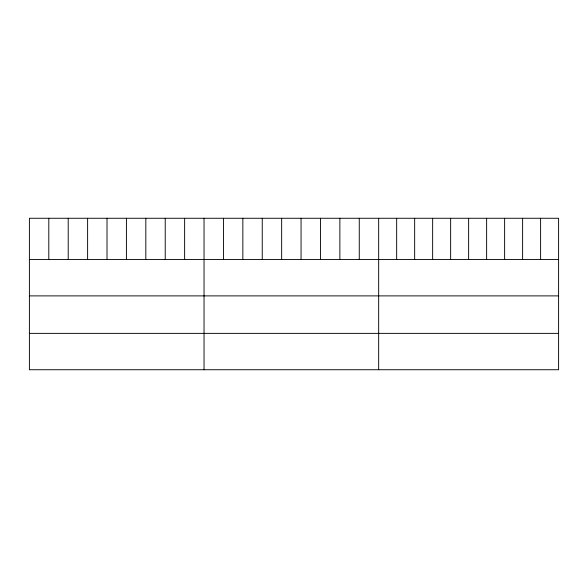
<?xml version="1.0" encoding="UTF-8"?>
<svg xmlns="http://www.w3.org/2000/svg" width="588" height="588" viewBox="0 0 588 588"><rect width="100%" height="100%" fill="white"/><g stroke="black" fill="none" stroke-linecap="round" stroke-linejoin="round"><path stroke-width="0.88" d="M558.6 259.521L558.6 369.734L29.4 369.734L29.4 218.266L558.6 218.266L558.6 259.521L29.4 259.521M29.4 295.889L558.6 295.889M29.4 333.367L558.6 333.367M540.607 218.266L540.607 259.521M522.614 218.266L522.614 259.521M504.622 218.266L504.622 259.521M486.629 218.266L486.629 259.521M468.636 218.266L468.636 259.521M450.643 218.266L450.643 259.521M432.65 218.266L432.65 259.521M414.658 218.266L414.658 259.521M396.665 218.266L396.665 259.521M378.672 218.266L378.672 369.734M359.268 218.266L359.268 259.521M339.864 218.266L339.864 259.521M320.46 218.266L320.46 259.521M301.056 218.266L301.056 259.521M281.652 218.266L281.652 259.521M262.248 218.266L262.248 259.521M242.844 218.266L242.844 259.521M223.44 218.266L223.44 259.521M204.036 218.266L204.036 369.734M184.632 218.266L184.632 259.521M165.228 218.266L165.228 259.521M145.824 218.266L145.824 259.521M126.42 218.266L126.42 259.521M107.016 218.266L107.016 259.521M87.612 218.266L87.612 259.521M68.208 218.266L68.208 259.521M48.804 218.266L48.804 259.521"/></g></svg>
